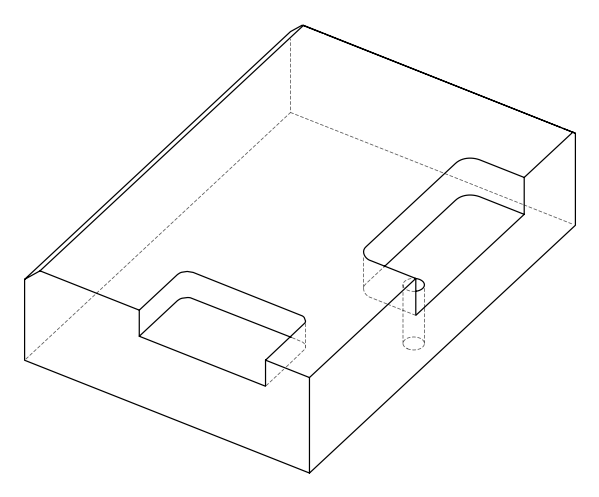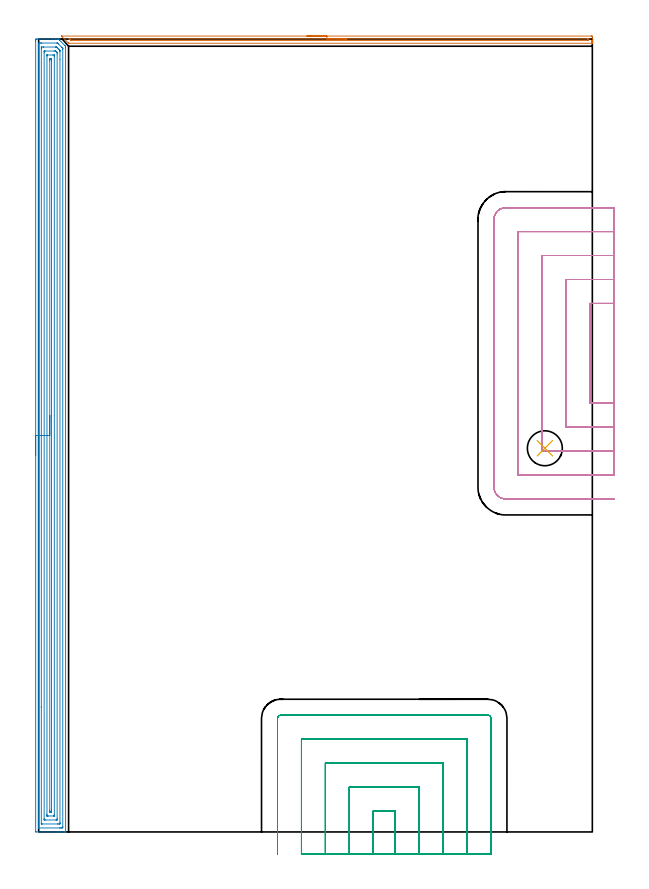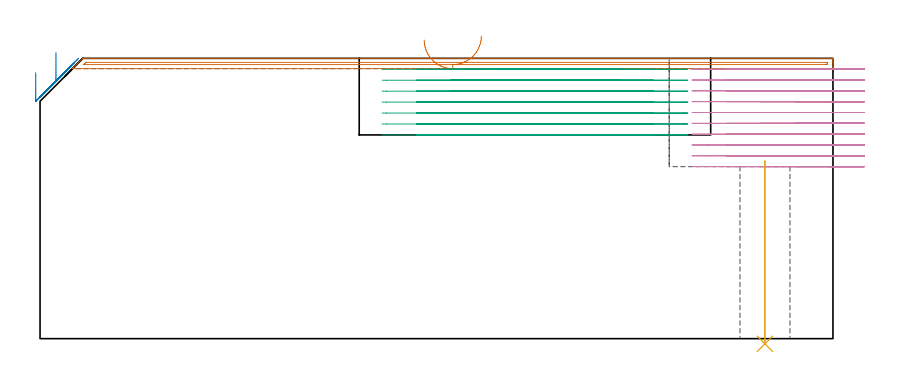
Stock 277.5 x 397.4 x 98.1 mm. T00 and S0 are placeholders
(PLAN: 5 operations, 2 tool changes, 74.8 min)
(1 AREA_MILL | FG_CHAMFER_SURFACE | UGT0205_001 | 4.38 min | 1740 mm3)
(2 AREA_MILL_1 | FG_CHAMFER_SURFACE_1 | UGT0205_001 | 19.28 min | 44675 mm3)
(3 MILL_SLOT | SLOT_PARTIAL_RECTANGULAR | NXT0201_012 | Follow Part, ap 4, ae 75% | 17.55 min | 218191 mm3)
(4 MILL_SLOT_1 | SLOT_PARTIAL_RECTANGULAR_1 | NXT0201_012 | Follow Part, ap 4, ae 75% | 33.33 min | 348693 mm3)
(5 INDEXABLE_INSERT_DRILL_THROUGH_HOLE_FROM_SOLID | STEP1HOLE | NXT0302_006 | 0.27 min | 14450 mm3)
(TOOL UGT0205_001 | Chamfer Mill 20 x 3 x 45 deg. | D20 FL50 Z2)
(TOOL NXT0201_012 | ENDMILL 16mm [2P460-1600-NA 1630] | D16 FL38 Z6)
(TOOL NXT0302_006 | Index. Insert Drill 17.5mm [880-D1750L25-05] | D17.5 PA176 FL88 Z2)
(OP 1 AREA_MILL)
G17 G21 G94 G90
T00 M6
G54
G17 G0 G90 X134.45 Y398.9 S1061 M3
G43 Z108.1 H0
Z104.5
G94 G1 X134.488 Z103.628 F250.
X134.602 Z102.763
X134.791 Z101.912
X135.053 Z101.08
X135.387 Z100.274
X135.79 Z99.5
X136.258 Z98.764
X136.79 Z98.072
X137.379 Z97.429
X138.022 Z96.84
X138.714 Z96.308
X139.45 Z95.84
X140.224 Z95.437
X141.03 Z95.103
X141.862 Z94.841
X142.713 Z94.652
X143.578 Z94.538
X144.45 Z94.5
X276.902
X277.109 Y398.898 Z94.502
X277.498 Y398.891 Z94.505
X277.5 Y398.726 Z94.672
Y398.425 Z94.972
Y396.658 Z96.736
Y396.056 Z97.344
Y395.624 Z97.775
Y395.311 Z98.079
X277.493 Y395.302 Z98.088
X277.348 Y395.3 Z98.1
X15.12
X15.004 Y395.304 Z98.089
X14.994 Y395.309 Z98.084
X14.84 Y395.46 Z97.939
X11.674 Y398.625 Z94.773
X11.552 Y398.748 Z94.65
X11.441 Y398.866 Z94.532
X11.416 Y398.896 Z94.502
X11.535 Y398.9 Z94.5
X11.552
X144.45
Y397.486 Z95.914
X275.118 Y397.485 Z95.915
X275.176 Y397.484 Z95.916
X275.49 Y397.473 Z95.927
X275.493 Y397.377 Z96.023
X275.498 Y397.165 Z96.235
X275.494 Y396.911 Z96.489
X275.49 Y396.729 Z96.671
X275.118 Y396.716 Z96.684
X275.061 Y396.715 Z96.685
X16.384 Y396.714 Z96.686
X16.18 Y396.716 Z96.684
X16.078 Y396.719 Z96.681
X16.056 Y396.721 Z96.679
X16.008 Y396.754 Z96.646
X15.863 Y396.893 Z96.507
X15.566 Y397.185 Z96.215
X15.371 Y397.382 Z96.018
X15.29 Y397.468 Z95.932
X15.282 Y397.48 Z95.92
X15.284 Y397.481 Z95.919
X15.322 Y397.484 Z95.917
X15.403 Y397.485 Z95.915
X15.566 Y397.486 Z95.914
X144.45
X145.322 Z95.952
X146.186 Z96.066
X147.038 Z96.255
X147.87 Z96.517
X148.676 Z96.851
X149.45 Z97.254
X150.186 Z97.723
X150.878 Z98.254
X151.521 Z98.843
X152.11 Z99.486
X152.641 Z100.178
X153.11 Z100.914
X153.513 Z101.688
X153.847 Z102.494
X154.109 Z103.326
X154.298 Z104.178
X154.412 Z105.043
X154.45 Z105.914
G0 Z108.1
M5
M2
(OP 2 AREA_MILL_1)
G17 G21 G94 G90
T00 M6
G54
G17 G0 G90 X-1.5 Y188.7 S1061 M3
G43 Z108.1 H0
Z93.1
G94 G1 Y188.738 Z92.228 F250.
Y188.852 Z91.364
Y189.041 Z90.512
Y189.303 Z89.68
Y189.637 Z88.874
Y190.04 Z88.1
Y190.508 Z87.364
Y191.04 Z86.672
Y191.629 Z86.029
Y192.272 Z85.44
Y192.964 Z84.909
Y193.7 Z84.44
Y194.474 Z84.037
Y195.28 Z83.703
Y196.112 Z83.441
Y196.964 Z83.252
Y197.828 Z83.138
Y198.7 Z83.1
Y396.332
X-1.499 Y396.77 Z83.101
X-1.495 Y397.221 Z83.103
X-1.492 Y397.39 Z83.106
X-1.05 Y397.395 Z83.547
X-0.429 Y397.4 Z84.168
X6.881 Z91.476
X8.283 Z92.879
X8.644 Z93.239
X9.425 Z94.023
X9.525 Z94.123
X9.89 Y397.399 Z94.488
X9.934 Y397.366 Z94.534
X10.056 Y397.244 Z94.656
X10.407 Y396.895 Z95.003
X13.051 Y394.251 Z97.647
X13.492 Y393.808 Z98.091
X13.493 Y393.797
X13.5 Y393.193 Z98.1
Y0.183
X13.497 Y0.007 Z98.088
X13.496 Y0.006 Z98.087
X13.132 Y0. Z97.732
X12.891 Z97.49
X12.169 Z96.764
X10.927 Z95.524
X9.525 Z94.121
X-1.312 Y0.001 Z83.286
X-1.492 Y0.01 Z83.106
X-1.499 Y0.191 Z83.099
X-1.5 Y198.7 Z83.1
X-0.086 Z84.514
X-0.085 Y394.896 Z84.515
X-0.084 Y394.981 Z84.516
X-0.079 Y395.376 Z84.521
X0.307 Y395.393 Z84.907
X0.712 Y395.398 Z85.312
X1.181 Y395.4 Z85.781
X1.593 Z86.193
X9.113 Z93.713
X9.319 Y395.397 Z93.919
X9.422 Y395.393 Z94.022
X9.446 Y395.39 Z94.046
X9.474 Y395.367 Z94.074
X9.525 Y395.321 Z94.125
X9.869 Y394.981 Z94.469
X11.656 Y393.193 Z96.256
X12.034 Y392.805 Z96.634
X12.079 Y392.757 Z96.679
X12.081 Y392.737 Z96.681
X12.084 Y392.687 Z96.684
X12.085 Y392.586 Z96.685
X12.086 Y392.383 Z96.686
X12.085 Y2.504 Z96.685
X12.084 Y2.419 Z96.684
X12.079 Y2.024 Z96.679
X11.693 Y2.007 Z96.293
X11.288 Y2.003 Z95.888
X10.819 Y2. Z95.419
X10.407 Z95.007
X0.014 Y2.001 Z84.614
X-0.02 Y2.002 Z84.58
X-0.055 Y2.006 Z84.545
X-0.079 Y2.01 Z84.521
X-0.08 Y2.038 Z84.52
X-0.085 Y2.333 Z84.515
X-0.086 Y198.7 Z84.514
X1.329 Z85.929
Y392.567
X1.331 Y393.193 Z85.931
X1.333 Y393.327 Z85.933
X1.335 Y393.385 Z85.935
X1.396 Y393.393 Z85.996
X1.593 Y393.397 Z86.193
X2.271 Y393.4 Z86.871
X2.475 Z87.075
X8.44 Z93.04
X8.644 Y393.398 Z93.244
X8.848 Y393.394 Z93.448
X8.982 Y393.39 Z93.582
X9.062 Y393.327 Z93.662
X9.204 Y393.193 Z93.804
X9.525 Y392.875 Z94.125
X10.102 Y392.299 Z94.702
X10.407 Y391.994 Z95.007
X10.551 Y391.846 Z95.151
X10.623 Y391.77 Z95.223
X10.656 Y391.733 Z95.256
X10.665 Y391.672 Z95.265
X10.668 Y391.404 Z95.268
X10.67 Y391.137 Z95.27
X10.672 Y387.232 Z95.272
X10.671 Y4.833 Z95.271
X10.669 Y4.207 Z95.269
X10.667 Y4.073 Z95.267
X10.665 Y4.015 Z95.265
X10.604 Y4.007 Z95.204
X10.407 Y4.003 Z95.007
X9.729 Y4. Z94.329
X9.525 Z94.125
X1.797 Z86.397
X1.593 Y4.003 Z86.193
X1.39 Y4.008 Z85.99
X1.337 Y4.01 Z85.937
X1.334 Y4.047 Z85.934
X1.331 Y4.118 Z85.931
X1.329 Y4.207 Z85.929
X1.328 Y62.576 Z85.928
X1.329 Y198.7 Z85.929
X2.743 Z87.343
Y390.51
X2.746 Y391.129 Z87.346
X2.75 Y391.339 Z87.35
X2.759 Y391.391 Z87.359
X2.808 Y391.394 Z87.408
X2.918 Y391.397 Z87.518
X3.356 Y391.4 Z87.956
X7.763 Z92.363
X8.205 Y391.398 Z92.805
X8.425 Y391.394 Z93.025
X8.532 Y391.39 Z93.132
X8.644 Y391.296 Z93.244
X9.037 Y390.906 Z93.637
X9.235 Y390.704 Z93.835
X9.251 Y390.68 Z93.851
X9.254 Y390.653 Z93.854
X9.256 Y390.599 Z93.856
X9.257 Y390.51 Z93.857
Y389.888
Y6.89
X9.254 Y6.271 Z93.854
X9.25 Y6.061 Z93.85
X9.241 Y6.01 Z93.841
X9.192 Y6.006 Z93.792
X9.082 Y6.003 Z93.682
X8.644 Y6. Z93.244
X3.356 Z87.956
X2.917 Y6.003 Z87.517
X2.809 Y6.006 Z87.409
X2.759 Y6.01 Z87.359
X2.75 Y6.04 Z87.35
X2.747 Y6.142 Z87.347
X2.743 Y6.617 Z87.343
Y198.7
X4.157 Z88.757
Y388.885
X4.159 Y389.048 Z88.759
X4.164 Y389.372 Z88.764
X4.17 Y389.392 Z88.77
X4.176 Y389.395 Z88.776
X4.196 Y389.398 Z88.796
X4.237 Y389.399 Z88.837
X4.45 Y389.4 Z89.05
X7.094 Z91.694
X7.763 Y389.397 Z92.363
X7.807 Y389.394 Z92.407
X7.829 Y389.391 Z92.429
X7.836 Y389.382 Z92.436
X7.838 Y389.293 Z92.438
X7.842 Y388.967 Z92.442
X7.843 Y388.804 Z92.443
Y388.722
Y8.515
X7.841 Y8.351 Z92.441
X7.836 Y8.027 Z92.436
X7.83 Y8.008 Z92.43
X7.824 Y8.005 Z92.424
X7.804 Y8.002 Z92.404
X7.763 Y8.001 Z92.363
X7.55 Y8. Z92.15
X4.906 Z89.506
X4.237 Y8.003 Z88.837
X4.193 Y8.006 Z88.793
X4.171 Y8.009 Z88.771
X4.164 Y8.018 Z88.764
X4.162 Y8.106 Z88.762
X4.158 Y8.433 Z88.758
X4.157 Y8.76 Z88.757
Y198.7
X5.571 Z90.171
Y386.474
X5.572 Y386.933 Z90.172
X5.576 Y387.364 Z90.176
X5.578 Y387.388 Z90.178
X5.598 Y387.392 Z90.198
X5.655 Y387.397 Z90.255
X5.77 Y387.399 Z90.37
X6. Y387.4 Z90.6
X6.423 Y387.399 Z91.023
X6.426 Y387.396 Z91.026
X6.428 Y387.394 Z91.028
X6.429 Y386.933 Z91.029
Y386.498
Y10.926
X6.428 Y10.467 Z91.028
X6.424 Y10.036 Z91.024
X6.422 Y10.012 Z91.022
X6.402 Y10.008 Z91.002
X6.345 Y10.003 Z90.945
X6.23 Y10.001 Z90.83
X6. Y10. Z90.6
X5.577 Y10.001 Z90.177
X5.574 Y10.004 Z90.174
X5.572 Y10.006 Z90.172
X5.571 Y10.467 Z90.171
Y10.902
Y198.7
Y199.572 Z90.209
Y200.436 Z90.323
Y201.288 Z90.512
Y202.12 Z90.774
Y202.926 Z91.108
Y203.7 Z91.511
Y204.436 Z91.98
Y205.128 Z92.511
Y205.771 Z93.1
Y206.36 Z93.743
Y206.892 Z94.435
Y207.36 Z95.171
Y207.763 Z95.945
Y208.097 Z96.751
Y208.359 Z97.583
Y208.548 Z98.435
Y208.662 Z99.3
Y208.7 Z100.171
G0 Z108.1
M5
M2
(OP 3 MILL_SLOT)
G17 G21 G94 G90
T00 M6
G54
G17 G0 G90 X178.7 Y-11. S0 M3
G43 Z108.1 H1
Z94.271
G94 G1 Y-8. F250.
Y10.5 F500.
X167.7
Y-8.
Y-11. F250.
X190.7
Y-8.
Y22.5 F500.
X155.7
Y-8.
Y-11. F250.
X202.7
Y-8.
Y34.5 F500.
X143.7
Y-8.
Y-11. F250.
X214.7
Y-8.
Y46.5 F500.
X131.7
Y-8.
Y-11. F250.
X226.7
Y-8.
Y56.9 F500.
G3 X225.1 Y58.5 R1.6
G1 X121.3
G3 X119.7 Y56.9 R1.6
G1 Y-8.
Y-11. F250.
G0 X178.7 Z90.443
G1 Y-8.
Y10.5 F500.
X167.7
Y-8.
Y-11. F250.
X190.7
Y-8.
Y22.5 F500.
X155.7
Y-8.
Y-11. F250.
X202.7
Y-8.
Y34.5 F500.
X143.7
Y-8.
Y-11. F250.
X214.7
Y-8.
Y46.5 F500.
X131.7
Y-8.
Y-11. F250.
X226.7
Y-8.
Y56.9 F500.
G3 X225.1 Y58.5 R1.6
G1 X121.3
G3 X119.7 Y56.9 R1.6
G1 Y-8.
Y-11. F250.
G0 X178.7 Z86.614
G1 Y-8.
Y10.5 F500.
X167.7
Y-8.
Y-11. F250.
X190.7
Y-8.
Y22.5 F500.
X155.7
Y-8.
Y-11. F250.
X202.7
Y-8.
Y34.5 F500.
X143.7
Y-8.
Y-11. F250.
X214.7
Y-8.
Y46.5 F500.
X131.7
Y-8.
Y-11. F250.
X226.7
Y-8.
Y56.9 F500.
G3 X225.1 Y58.5 R1.6
G1 X121.3
G3 X119.7 Y56.9 R1.6
G1 Y-8.
Y-11. F250.
G0 X178.7 Z82.786
G1 Y-8.
Y10.5 F500.
X167.7
Y-8.
Y-11. F250.
X190.7
Y-8.
Y22.5 F500.
X155.7
Y-8.
Y-11. F250.
X202.7
Y-8.
Y34.5 F500.
X143.7
Y-8.
Y-11. F250.
X214.7
Y-8.
Y46.5 F500.
X131.7
Y-8.
Y-11. F250.
X226.7
Y-8.
Y56.9 F500.
G3 X225.1 Y58.5 R1.6
G1 X121.3
G3 X119.7 Y56.9 R1.6
G1 Y-8.
Y-11. F250.
G0 X178.7 Z78.957
G1 Y-8.
Y10.5 F500.
X167.7
Y-8.
Y-11. F250.
X190.7
Y-8.
Y22.5 F500.
X155.7
Y-8.
Y-11. F250.
X202.7
Y-8.
Y34.5 F500.
X143.7
Y-8.
Y-11. F250.
X214.7
Y-8.
Y46.5 F500.
X131.7
Y-8.
Y-11. F250.
X226.7
Y-8.
Y56.9 F500.
G3 X225.1 Y58.5 R1.6
G1 X121.3
G3 X119.7 Y56.9 R1.6
G1 Y-8.
Y-11. F250.
G0 X178.7 Z75.129
G1 Y-8.
Y10.5 F500.
X167.7
Y-8.
Y-11. F250.
X190.7
Y-8.
Y22.5 F500.
X155.7
Y-8.
Y-11. F250.
X202.7
Y-8.
Y34.5 F500.
X143.7
Y-8.
Y-11. F250.
X214.7
Y-8.
Y46.5 F500.
X131.7
Y-8.
Y-11. F250.
X226.7
Y-8.
Y56.9 F500.
G3 X225.1 Y58.5 R1.6
G1 X121.3
G3 X119.7 Y56.9 R1.6
G1 Y-8.
Y-11. F250.
G0 X178.7 Z71.3
G1 Y-8.
Y10.5 F500.
X167.7
Y-8.
Y-11. F250.
X190.7
Y-8.
Y22.5 F500.
X155.7
Y-8.
Y-11. F250.
X202.7
Y-8.
Y34.5 F500.
X143.7
Y-8.
Y-11. F250.
X214.7
Y-8.
Y46.5 F500.
X131.7
Y-8.
Y-11. F250.
X226.7
Y-8.
Y56.9 F500.
G3 X225.1 Y58.5 R1.6
G1 X121.3
G3 X119.7 Y56.9 R1.6
G1 Y-8.
Y-11. F250.
G0 Z108.1
M5
M2
(OP 4 MILL_SLOT_1)
G17 G21 G94 G90
T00 M6
G54
G17 G0 G90 X288.5 Y264.9 S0 M3
G43 Z108.1 H1
Z94.31
G94 G1 X285.5 F250.
X276.2 F500.
Y214.9
X285.5
X288.5 F250.
Y276.9
X285.5
X264.2 F500.
Y202.9
X285.5
X288.5 F250.
Y288.9
X285.5
X252.2 F500.
Y190.9
X285.5
X288.5 F250.
Y300.9
X285.5
X240.2 F500.
Y178.9
X285.5
X288.5 F250.
Y312.9
X285.5
X234.1 F500.
G3 X228.2 Y307. R5.9
G1 Y172.8
G3 X234.1 Y166.9 R5.9
G1 X285.5
X288.5 F250.
G0 Y264.9 Z90.52
G1 X285.5
X276.2 F500.
Y214.9
X285.5
X288.5 F250.
Y276.9
X285.5
X264.2 F500.
Y202.9
X285.5
X288.5 F250.
Y288.9
X285.5
X252.2 F500.
Y190.9
X285.5
X288.5 F250.
Y300.9
X285.5
X240.2 F500.
Y178.9
X285.5
X288.5 F250.
Y312.9
X285.5
X234.1 F500.
G3 X228.2 Y307. R5.9
G1 Y172.8
G3 X234.1 Y166.9 R5.9
G1 X285.5
X288.5 F250.
G0 Y264.9 Z86.73
G1 X285.5
X276.2 F500.
Y214.9
X285.5
X288.5 F250.
Y276.9
X285.5
X264.2 F500.
Y202.9
X285.5
X288.5 F250.
Y288.9
X285.5
X252.2 F500.
Y190.9
X285.5
X288.5 F250.
Y300.9
X285.5
X240.2 F500.
Y178.9
X285.5
X288.5 F250.
Y312.9
X285.5
X234.1 F500.
G3 X228.2 Y307. R5.9
G1 Y172.8
G3 X234.1 Y166.9 R5.9
G1 X285.5
X288.5 F250.
G0 Y264.9 Z82.94
G1 X285.5
X276.2 F500.
Y214.9
X285.5
X288.5 F250.
Y276.9
X285.5
X264.2 F500.
Y202.9
X285.5
X288.5 F250.
Y288.9
X285.5
X252.2 F500.
Y190.9
X285.5
X288.5 F250.
Y300.9
X285.5
X240.2 F500.
Y178.9
X285.5
X288.5 F250.
Y312.9
X285.5
X234.1 F500.
G3 X228.2 Y307. R5.9
G1 Y172.8
G3 X234.1 Y166.9 R5.9
G1 X285.5
X288.5 F250.
G0 Y264.9 Z79.15
G1 X285.5
X276.2 F500.
Y214.9
X285.5
X288.5 F250.
Y276.9
X285.5
X264.2 F500.
Y202.9
X285.5
X288.5 F250.
Y288.9
X285.5
X252.2 F500.
Y190.9
X285.5
X288.5 F250.
Y300.9
X285.5
X240.2 F500.
Y178.9
X285.5
X288.5 F250.
Y312.9
X285.5
X234.1 F500.
G3 X228.2 Y307. R5.9
G1 Y172.8
G3 X234.1 Y166.9 R5.9
G1 X285.5
X288.5 F250.
G0 Y264.9 Z75.36
G1 X285.5
X276.2 F500.
Y214.9
X285.5
X288.5 F250.
Y276.9
X285.5
X264.2 F500.
Y202.9
X285.5
X288.5 F250.
Y288.9
X285.5
X252.2 F500.
Y190.9
X285.5
X288.5 F250.
Y300.9
X285.5
X240.2 F500.
Y178.9
X285.5
X288.5 F250.
Y312.9
X285.5
X234.1 F500.
G3 X228.2 Y307. R5.9
G1 Y172.8
G3 X234.1 Y166.9 R5.9
G1 X285.5
X288.5 F250.
G0 Y264.9 Z71.57
G1 X285.5
X276.2 F500.
Y214.9
X285.5
X288.5 F250.
Y276.9
X285.5
X264.2 F500.
Y202.9
X285.5
X288.5 F250.
Y288.9
X285.5
X252.2 F500.
Y190.9
X285.5
X288.5 F250.
Y300.9
X285.5
X240.2 F500.
Y178.9
X285.5
X288.5 F250.
Y312.9
X285.5
X234.1 F500.
G3 X228.2 Y307. R5.9
G1 Y172.8
G3 X234.1 Y166.9 R5.9
G1 X285.5
X288.5 F250.
G0 Y264.9 Z67.78
G1 X285.5
X276.2 F500.
Y214.9
X285.5
X288.5 F250.
Y276.9
X285.5
X264.2 F500.
Y202.9
X285.5
X288.5 F250.
Y288.9
X285.5
X252.2 F500.
Y190.9
X285.5
X288.5 F250.
Y300.9
X285.5
X240.2 F500.
Y178.9
X285.5
X288.5 F250.
Y312.9
X285.5
X234.1 F500.
G3 X228.2 Y307. R5.9
G1 Y172.8
G3 X234.1 Y166.9 R5.9
G1 X285.5
X288.5 F250.
G0 Y264.9 Z63.99
G1 X285.5
X276.2 F500.
Y214.9
X285.5
X288.5 F250.
Y276.9
X285.5
X264.2 F500.
Y202.9
X285.5
X288.5 F250.
Y288.9
X285.5
X252.2 F500.
Y190.9
X285.5
X288.5 F250.
Y300.9
X285.5
X240.2 F500.
Y178.9
X285.5
X288.5 F250.
Y312.9
X285.5
X234.1 F500.
G3 X228.2 Y307. R5.9
G1 Y172.8
G3 X234.1 Y166.9 R5.9
G1 X285.5
X288.5 F250.
G0 Y264.9 Z60.2
G1 X285.5
X276.2 F500.
Y214.9
X285.5
X288.5 F250.
Y276.9
X285.5
X264.2 F500.
Y202.9
X285.5
X288.5 F250.
Y288.9
X285.5
X252.2 F500.
Y190.9
X285.5
X288.5 F250.
Y300.9
X285.5
X240.2 F500.
Y178.9
X285.5
X288.5 F250.
Y312.9
X285.5
X234.1 F500.
G3 X228.2 Y307. R5.9
G1 Y172.8
G3 X234.1 Y166.9 R5.9
G1 X285.5
X288.5 F250.
G0 Z108.1
M5
M2
(OP 5 INDEXABLE_INSERT_DRILL_THROUGH_HOLE_FROM_SOLID)
G17 G21 G94 G90
T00 M6
G54
G17 G0 G90 X253.7 Y192.3 S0 M3
G43 Z108.1 H1
G94 G81 G98 Z-1.806 F250. R62.2
G80
M5
M2
